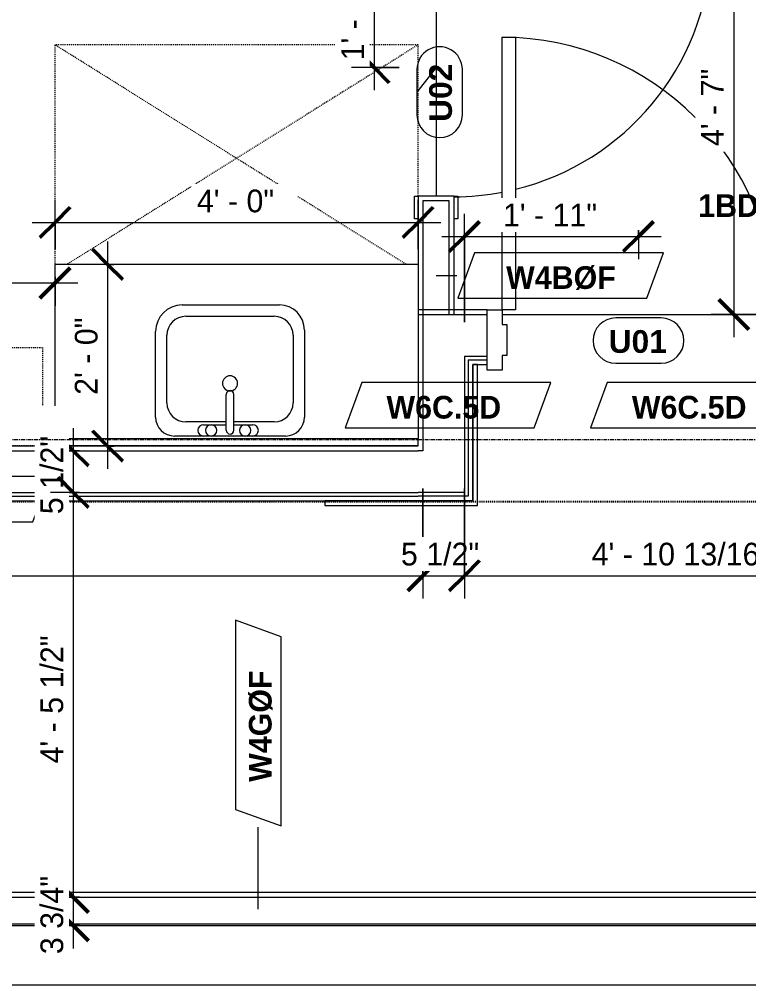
# Model space of a CAD drawing. Header units: inches. Extents: x -4058 to -1781, y 9814 to 12264.
# Drawn here: x -3385 to -3288.6, y 11775.2 to 11902.7 of the extents above; entities that cross this region are included whole.
import ezdxf

# ---------------------------------------------------------------- set-up
doc = ezdxf.new("R2010")
doc.units = ezdxf.units.IN
doc.header["$MEASUREMENT"] = 0
for name, pattern in [('Dash', [0.25, 0.125, -0.125]), ('Dash 3_32_', [0.1875, 0.09375, -0.09375]), ('Dash_2_', [0.25, 0.125, -0.125]), ('Grid Line 1_2_', [0.875, 0.5, -0.125, 0.125, -0.125])]:
    doc.linetypes.add(name, pattern=pattern)
for name, color, linetype, lineweight in [('0-1', 7, 'Continuous', 5), ('0-2', 7, 'Continuous', 9), ('A-ANNO-DIMS', 211, 'Continuous', 9), ('A-ANNO-DIMS-32', 211, 'Continuous', 9), ('A-AREA-IDEN', 2, 'Continuous', 9), ('A-DETL-1', 90, 'Dash 3_32_', 9), ('A-DOOR-1', 7, 'Continuous', 9), ('A-DOOR-2', 31, 'Continuous', 9), ('A-DOOR-FRAM-1', 7, 'Continuous', 9), ('A-DOOR-IDEN', 31, 'Continuous', 9), ('A-FLOR-2', 192, 'Continuous', 9), ('A-GENM', 5, 'Continuous', 9), ('A-GENM-2', 147, 'Dash', 9), ('A-WALL-1', 7, 'Continuous', 9), ('A-WALL-2', 113, 'Continuous', 9), ('A-WALL-IDEN', 211, 'Continuous', 9), ('I-WALL-3', 7, 'Continuous', 9), ('P-SANR-FIXT', 6, 'Continuous', 9), ('Q-CASE', 31, 'Continuous', 9), ('Q-CASE-3', 31, 'Dash', 9), ('S-GRID-1', 1, 'Grid Line 1_2_', 9)]:
    doc.layers.add(name, color=color, linetype=linetype, lineweight=lineweight)
doc.layers.add('0-3', color=250, linetype='Dash_2_')
doc.styles.add('Arial_B', font='arialbd.ttf', dxfattribs={"height": 3})
doc.styles.add('Century Gothic', font='ufonts.com_century-gothic.ttf', dxfattribs={"height": 3})
doc.styles.add('Century Gothic_B_1', font='GOTHICB.TTF', dxfattribs={"height": 3})
doc.dimstyles.new('THE_DIMENSION_STRING', dxfattribs={"dimscale": 12, "dimtxt": 3.132505, "dimasz": 0.333333, "dimexe": 0.25, "dimexo": 0.166667, "dimgap": 0.041667, "dimtad": 1, "dimdec": 4, "dimrnd": 0.0625, "dimzin": 3, "dimdsep": 46, "dimlunit": 4, "dimtxsty": 'Century Gothic', "dimblk1": 'OBLIQUE', "dimblk2": 'OBLIQUE', "dimsah": 1, "dimcen": 0.09, "dimdle": 0.25, "dimazin": 0, "dimtfac": 1, "dimtdec": 4, "dimtix": 1, "dimtmove": 0, "dimatfit": 3, "dimfxl": 1, "dimtvp": 1, "dimtfill": 1, "dimfrac": 2, "dimtolj": 1, "dimtzin": 0, "dimarcsym": 2})
doc.dimstyles.new('THE_DIMENSION_STRING_2', dxfattribs={"dimscale": 12, "dimtxt": 3.132505, "dimasz": 0.333333, "dimexe": 0.25, "dimexo": 0.166667, "dimgap": 0.041667, "dimtad": 1, "dimdec": 4, "dimrnd": 0.0625, "dimzin": 3, "dimdsep": 46, "dimlunit": 4, "dimtxsty": 'Century Gothic', "dimblk1": 'OBLIQUE', "dimblk2": 'OBLIQUE', "dimsah": 1, "dimcen": 0.09, "dimdle": 0.25, "dimazin": 0, "dimtfac": 1, "dimtdec": 4, "dimtix": 1, "dimtmove": 0, "dimatfit": 3, "dimfxl": 1, "dimtvp": 1, "dimtfill": 1, "dimfrac": 2, "dimtolj": 1, "dimtzin": 0, "dimarcsym": 2})
doc.dimstyles.new('THE_DIMENSION_STRING_3', dxfattribs={"dimscale": 12, "dimtxt": 3.132505, "dimasz": 0.333333, "dimexe": 0.25, "dimexo": 0.166667, "dimgap": 0.041667, "dimtad": 1, "dimdec": 4, "dimrnd": 0.0625, "dimzin": 3, "dimdsep": 46, "dimlunit": 4, "dimtxsty": 'Century Gothic', "dimblk1": 'OBLIQUE', "dimblk2": 'OBLIQUE', "dimsah": 1, "dimcen": 0.09, "dimdle": 0.25, "dimazin": 0, "dimtfac": 1, "dimtdec": 4, "dimtix": 1, "dimtmove": 0, "dimatfit": 3, "dimfxl": 1, "dimtvp": 1, "dimtfill": 1, "dimfrac": 2, "dimtolj": 1, "dimtzin": 0, "dimarcsym": 2})
doc.dimstyles.new('THE_DIMENSION_STRING_4', dxfattribs={"dimscale": 12, "dimtxt": 3.132505, "dimasz": 0.333333, "dimexe": 0.25, "dimexo": 0.166667, "dimgap": 0.041667, "dimtad": 1, "dimdec": 4, "dimrnd": 0.0625, "dimzin": 3, "dimdsep": 46, "dimlunit": 4, "dimtxsty": 'Century Gothic', "dimblk1": 'OBLIQUE', "dimblk2": 'OBLIQUE', "dimsah": 1, "dimcen": 0.09, "dimdle": 0.25, "dimazin": 0, "dimtfac": 1, "dimtdec": 4, "dimtix": 1, "dimtmove": 0, "dimatfit": 3, "dimfxl": 1, "dimtvp": 1, "dimtfill": 1, "dimfrac": 2, "dimtolj": 1, "dimtzin": 0, "dimarcsym": 2})

# ---------------------------------------------------------------- blocks, each defined once
blk = doc.blocks.new('HOLLOW METAL - UNIT DOOR-2191977-UNIT PLANS - 1ST FLOOR')
at = {"layer": 'A-DOOR-1'}
for p, q in [((16.25, -3.875), (18, -3.875)), ((16.25, -39.875), (16.25, -3.875)), ((18, -3.875), (18, -39.875)), ((18, -39.875), (16.25, -39.875))]:
    blk.add_line(p, q, dxfattribs=at)
blk.add_arc((18, -3.875), 36, 180, 270, dxfattribs=at)
at = {"layer": 'A-DOOR-FRAM-1'}
for p, q in [((-20, 4.125), (-18, 4.125)), ((-20, -3.875), (-20, 4.125)), ((-18, 4.125), (-18, 2.1875)), ((18, 4.125), (20, 4.125)), ((18, 2.1875), (18, 4.125)), ((20, 4.125), (20, -3.875)), ((-18, 2.1875), (-17.375, 2.1875)), ((-17.375, 2.1875), (-17.375, -1.9375)), ((17.375, 2.1875), (18, 2.1875)), ((17.375, -1.9375), (17.375, 2.1875)), ((-18, -1.9375), (-18, -3.875)), ((-17.375, -1.9375), (-18, -1.9375)), ((18, -1.9375), (17.375, -1.9375)), ((18, -3.875), (18, -1.9375)), ((-18, -3.875), (-20, -3.875)), ((20, -3.875), (18, -3.875))]:
    blk.add_line(p, q, dxfattribs=at)
blk = doc.blocks.new('CTR - 1st Phase - Common Walls_rvt-1-UNIT PLANS - 1ST FLOOR')
at = {"layer": 'A-WALL-1'}
for p, q in [((-3331.65, 11863.74), (-3331.65, 11845.74)), ((-3331.65, 11863.74), (-3326.15, 11863.74)), ((-3326.15, 11863.74), (-3325.02, 11863.74)), ((-3325.02, 11863.74), (-3323.15, 11863.74)), ((-3326.15, 11858.24), (-3326.15, 11840.24)), ((-3326.15, 11858.24), (-3325.65, 11858.24)), ((-3325.65, 11858.24), (-3325.02, 11858.24)), ((-3325.02, 11858.24), (-3323.15, 11858.24)), ((-3325.65, 11857.74), (-3325.65, 11839.74)), ((-3325.65, 11857.74), (-3325.02, 11857.74)), ((-3325.02, 11857.74), (-3323.15, 11857.74)), ((-3458.96, 11845.74), (-3332.27, 11845.74)), ((-3331.65, 11845.74), (-3332.27, 11845.74)), ((-3458.96, 11840.24), (-3332.27, 11840.24)), ((-3458.96, 11839.74), (-3332.27, 11839.74)), ((-3331.65, 11840.24), (-3332.27, 11840.24)), ((-3326.15, 11839.74), (-3332.27, 11839.74)), ((-3326.15, 11840.24), (-3331.65, 11840.24)), ((-3325.65, 11839.74), (-3326.15, 11839.74)), ((-3203.32, 11787.36), (-3458.96, 11787.36)), ((-3459.59, 11786.74), (-3203.32, 11786.74)), ((-3742.95, 11782.99), (-3203.32, 11782.99)), ((-3460.21, 11783.24), (-3203.32, 11783.24))]:
    blk.add_line(p, q, dxfattribs=at)
at = {"layer": 'I-WALL-3'}
for p, q in [((-3331.65, 11864.36), (-3332.27, 11864.36)), ((-3332.27, 11864.36), (-3332.27, 11847.37)), ((-3325.02, 11864.36), (-3331.65, 11864.36)), ((-3323.15, 11864.36), (-3325.02, 11864.36)), ((-3325.02, 11839.11), (-3325.02, 11857.11)), ((-3325.02, 11857.11), (-3323.15, 11857.11)), ((-3324.4, 11857.11), (-3325.02, 11857.11)), ((-3325.02, 11857.11), (-3325.02, 11839.11)), ((-3324.4, 11838.49), (-3324.4, 11857.11)), ((-3332.27, 11846.36), (-3420.59, 11846.36)), ((-3458.96, 11839.11), (-3332.27, 11839.11)), ((-3325.02, 11839.11), (-3344.62, 11839.11)), ((-3344.62, 11839.11), (-3344.62, 11838.49)), ((-3332.27, 11839.11), (-3325.65, 11839.11)), ((-3325.65, 11839.11), (-3325.02, 11839.11)), ((-3344.62, 11838.49), (-3325.02, 11838.49)), ((-3325.02, 11838.49), (-3324.4, 11838.49))]:
    blk.add_line(p, q, dxfattribs=at)
at = {"layer": '0-2', "rotation": 180}
blk.add_blockref('HOLLOW METAL - UNIT DOOR-2191977-UNIT PLANS - 1ST FLOOR', (-3303.15, 11860.49), dxfattribs=at)
blk = doc.blocks.new('CTR - 1st Phase - Structure_rvt-1-UNIT PLANS - 1ST FLOOR')
at = {"layer": 'A-WALL-1'}
for p, q in [((-3211.32, 11783.19), (-3747.32, 11783.19)), ((-3755.32, 11775.19), (-3211.32, 11775.19))]:
    blk.add_line(p, q, dxfattribs=at)
blk = doc.blocks.new('SWING - SINGLE - FLUSH - SWING - FLUSH - 2-10 x 6-8 - PRIVACY-4202130-UNIT PLANS - 1ST FLOOR')
at = {"layer": 'A-DOOR-2'}
for p, q in [((-20, 2.37), (-20, 2.87)), ((-20, 2.87), (-17, 2.87)), ((-17, 2.87), (-17, 2.37)), ((17, 2.37), (17, 2.87)), ((17, 2.87), (20, 2.87)), ((20, 2.87), (20, 2.37)), ((-17, 2.37), (-20, 2.37)), ((20, 2.37), (17, 2.37)), ((-20, -2.38), (-17, -2.38)), ((-20, -2.88), (-20, -2.38)), ((-17, -2.38), (-17, -2.88)), ((15, -2.38), (15, -36.38)), ((17, -2.38), (15, -2.38)), ((17, -2.38), (17, -36.38)), ((17, -2.38), (20, -2.38)), ((17, -2.88), (17, -2.38)), ((20, -2.38), (20, -2.88)), ((-17, -2.88), (-20, -2.88)), ((20, -2.88), (17, -2.88)), ((17, -36.38), (15, -36.38))]:
    blk.add_line(p, q, dxfattribs=at)
for start, end in [(180, 190.8112), (193.8205, 266.6343)]:
    blk.add_arc((17, -2.38), 34.07, start, end, dxfattribs=at)
blk = doc.blocks.new('M_Sink Vanity-Square - 500 x 440mm-1372835-UNIT PLANS - 1ST FLOOR')
at = {"layer": 'P-SANR-FIXT'}
for p, q in [((-5.72, 10.23), (7.14, 10.23)), ((-5.22, 8.73), (6.46, 8.73)), ((-9.22, -4.59), (-9.22, 6.73)), ((10.46, 6.91), (10.46, -4.59)), ((-7.72, -2.72), (-7.72, 6.23)), ((8.96, 6.23), (8.96, -2.72)), ((0.12, -6.33), (0.12, -1.59)), ((1.12, -6.33), (1.12, -1.59)), ((0.12, -5.22), (-5.22, -5.22)), ((-2.88, -5.59), (0.12, -5.59)), ((6.46, -5.22), (1.12, -5.22)), ((1.12, -5.59), (3.62, -5.59)), ((7.96, -7.09), (-6.72, -7.09)), ((3.62, -7.09), (-2.88, -7.09))]:
    blk.add_line(p, q, dxfattribs=at)
for centre, radius, start, end in [((-5.72, 6.73), 3.5, 90, 180), ((7.14, 6.91), 3.32, 360, 90), ((-5.22, 6.23), 2.5, 90, 180), ((6.46, 6.23), 2.5, 360, 90), ((0.62, -0.13), 1, 360, 180), ((0.62, -0.13), 1, 180, 0), ((0.62, -1.59), 0.5, 360, 180), ((-5.22, -2.72), 2.5, 180, 270), ((6.46, -2.72), 2.5, 270, 360), ((-6.72, -4.59), 2.5, 180, 270), ((7.96, -4.59), 2.5, 270, 0), ((-2.88, -6.34), 0.75, 90, 270), ((-1.88, -6.34), 0.75, 360, 180), ((-1.88, -6.34), 0.75, 180, 0), ((0.62, -6.33), 0.5, 180, 0), ((2.62, -6.34), 0.75, 0, 180), ((2.62, -6.34), 0.75, 180, 0), ((3.62, -6.34), 0.75, 270, 90)]:
    blk.add_arc(centre, radius, start, end, dxfattribs=at)
blk = doc.blocks.new('Bath Vanity - Bath Vanity 48_-V108-UNIT PLANS - 1ST FLOOR')
at = {"layer": 'Q-CASE'}
for p, q in [((24.74, 24), (-23.26, 24)), ((-23.26, 24), (-23.26, 1))]:
    blk.add_line(p, q, dxfattribs=at)
blk = doc.blocks.new('ADA Clearances - 30_x48_-V110-UNIT PLANS - 1ST FLOOR')
at = {"layer": 'A-GENM-2'}
for p, q in [((-14, -22.41), (15, 24)), ((15, 24), (-14, 24)), ((15, -24), (15, 24)), ((15, -24), (-14, 22.41)), ((-5, -24), (15, -24))]:
    blk.add_line(p, q, dxfattribs=at)
blk = doc.blocks.new('BATHROOM MIRROR - BATHROOM MIRROR 48_-3123886-UNIT PLANS - 1ST FLOOR')
at = {"layer": 'Q-CASE'}
for p, q in [((-23.26, -23), (24.74, -23)), ((-23.26, -23), (-23.26, -24)), ((24.74, -24), (-23.26, -24)), ((24.74, -24), (24.74, -23))]:
    blk.add_line(p, q, dxfattribs=at)
blk = doc.blocks.new('300 Series Wall Hung Cabinet_326 - 30_-2909953-UNIT PLANS - 1ST FLOOR')
at = {"layer": 'Q-CASE'}
for p, q in [((-2.01, 14.69), (-2.5, 14.69)), ((-2.5, 14.69), (-2.5, 13.19)), ((-2.01, 13.19), (-2.01, 14.69)), ((2.49, 14.69), (2, 14.69)), ((2, 14.69), (2, 13.19)), ((2.49, 13.19), (2.49, 14.69)), ((-2.01, 13.19), (-2.5, 13.19)), ((2.49, 13.19), (2, 13.19))]:
    blk.add_line(p, q, dxfattribs=at)
at = {"layer": 'Q-CASE-3'}
for p, q in [((-15, 0.19), (-15, 13.19)), ((-15, 13.19), (15, 13.19)), ((15, 13.19), (15, 0.19)), ((15, 0.19), (-15, 0.19))]:
    blk.add_line(p, q, dxfattribs=at)
blk = doc.blocks.new('DIMBLOCK206-UNIT PLANS - 1ST FLOOR')
at = {"layer": 'A-ANNO-DIMS-32'}
for p, q in [((-3380.27, 11872.36), (-3380.27, 11878.9)), ((-3332.27, 11872.36), (-3332.27, 11878.9)), ((-3383.27, 11875.9), (-3329.27, 11875.9)), ((-3380.27, 11875.9), (-3380.27, 11872.36)), ((-3332.27, 11875.9), (-3332.27, 11872.36))]:
    blk.add_line(p, q, dxfattribs=at)
at = {"layer": 'A-ANNO-DIMS-32', "lineweight": 50}
for p, q in [((-3380.27, 11875.9), (-3378.27, 11877.9)), ((-3332.27, 11875.9), (-3330.27, 11877.9)), ((-3380.27, 11875.9), (-3382.27, 11873.9)), ((-3332.27, 11875.9), (-3334.27, 11873.9))]:
    blk.add_line(p, q, dxfattribs=at)
at = {"layer": 'A-ANNO-DIMS-32', "color": 0, "insert": (-3361.52, 11880.24), "char_height": 3, "width": 12.5897, "attachment_point": 1, "line_spacing_factor": 0.984502, "style": 'Century Gothic', "bg_fill": 3, "box_fill_scale": 1.25, "bg_fill_color": 256, "bg_fill_true_color": 13158600, "bg_fill_transparency": 0}
blk.add_mtext('4\' - 0"', dxfattribs=at)
blk = doc.blocks.new('_Oblique')
at = {"color": 0, "linetype": 'ByBlock', "lineweight": -2}
blk.add_line((-0.5, -0.5), (0.5, 0.5), dxfattribs=at)
blk = doc.blocks.new('DIMBLOCK207-UNIT PLANS - 1ST FLOOR')
at = {"layer": 'A-ANNO-DIMS-32', "lineweight": 50}
for p, q in [((-3373.31, 11870.36), (-3375.31, 11872.36)), ((-3373.31, 11870.36), (-3371.31, 11868.36)), ((-3373.31, 11846.36), (-3375.31, 11848.36)), ((-3373.31, 11846.36), (-3371.31, 11844.36))]:
    blk.add_line(p, q, dxfattribs=at)
at = {"layer": 'A-ANNO-DIMS-32'}
for p, q in [((-3373.31, 11873.36), (-3373.31, 11843.36)), ((-3372.48, 11870.36), (-3376.31, 11870.36)), ((-3373.31, 11870.36), (-3372.48, 11870.36)), ((-3372.48, 11846.36), (-3376.31, 11846.36)), ((-3373.31, 11846.36), (-3372.48, 11846.36))]:
    blk.add_line(p, q, dxfattribs=at)
at = {"layer": 'A-ANNO-DIMS-32', "color": 0, "insert": (-3377.65, 11853.12), "char_height": 3, "width": 12.5897, "attachment_point": 1, "rotation": 90, "line_spacing_factor": 0.984502, "style": 'Century Gothic', "bg_fill": 3, "box_fill_scale": 1.25, "bg_fill_color": 256, "bg_fill_true_color": 13158600, "bg_fill_transparency": 0}
blk.add_mtext('2\' - 0"', dxfattribs=at)
blk = doc.blocks.new('DIMBLOCK288-UNIT PLANS - 1ST FLOOR')
at = {"layer": 'A-ANNO-DIMS-32', "lineweight": 50}
for p, q in [((-3416.46, 11867.9), (-3414.46, 11869.9)), ((-3380.27, 11867.9), (-3378.27, 11869.9)), ((-3416.46, 11867.9), (-3418.46, 11865.9)), ((-3380.27, 11867.9), (-3382.27, 11865.9))]:
    blk.add_line(p, q, dxfattribs=at)
at = {"layer": 'A-ANNO-DIMS-32'}
for p, q in [((-3416.46, 11868.73), (-3416.46, 11864.9)), ((-3416.46, 11867.9), (-3416.46, 11868.73)), ((-3380.27, 11868.73), (-3380.27, 11864.9)), ((-3380.27, 11867.9), (-3380.27, 11868.73)), ((-3419.46, 11867.9), (-3377.27, 11867.9))]:
    blk.add_line(p, q, dxfattribs=at)
at = {"layer": 'A-ANNO-DIMS-32', "color": 0, "insert": (-3405.88, 11866.32), "char_height": 3, "width": 18.0194, "attachment_point": 1, "line_spacing_factor": 0.984502, "style": 'Century Gothic', "bg_fill": 3, "box_fill_scale": 1.25, "bg_fill_color": 256, "bg_fill_true_color": 13158600, "bg_fill_transparency": 0}
blk.add_mtext('33" MIN', dxfattribs=at)
at = {"layer": 'A-ANNO-DIMS-32', "color": 0, "insert": (-3408.61, 11872.24), "char_height": 3, "width": 24.5827, "attachment_point": 1, "line_spacing_factor": 0.984502, "style": 'Century Gothic', "bg_fill": 3, "box_fill_scale": 1.25, "bg_fill_color": 256, "bg_fill_true_color": 13158600, "bg_fill_transparency": 0}
blk.add_mtext('3\' - 0 3/16"', dxfattribs=at)
blk = doc.blocks.new('Wall Tag - Arch Wall-3956453-UNIT PLANS - 1ST FLOOR')
at = {"layer": 'A-WALL-IDEN'}
for p, q in [((-0.3561, 0.0937), (-0.4244, -0.0937)), ((0.4244, 0.0937), (-0.3561, 0.0937)), ((0.3561, -0.0937), (0.4244, 0.0937)), ((-0.4244, -0.0937), (0.3561, -0.0937))]:
    blk.add_line(p, q, dxfattribs=at)
blk = doc.blocks.new('DIMBLOCK742-UNIT PLANS - 1ST FLOOR')
at = {"layer": 'A-ANNO-DIMS-32', "lineweight": 50}
for p, q in [((-3290.53, 11918.74), (-3292.53, 11920.74)), ((-3290.53, 11918.74), (-3288.53, 11916.74)), ((-3290.53, 11863.74), (-3292.53, 11865.74)), ((-3290.53, 11863.74), (-3288.53, 11861.74))]:
    blk.add_line(p, q, dxfattribs=at)
at = {"layer": 'A-ANNO-DIMS-32'}
for p, q in [((-3302.27, 11918.74), (-3287.53, 11918.74)), ((-3290.53, 11918.74), (-3302.27, 11918.74)), ((-3290.53, 11918.74), (-3290.53, 11860.74)), ((-3282.9, 11863.74), (-3293.53, 11863.74)), ((-3290.53, 11863.74), (-3282.9, 11863.74))]:
    blk.add_line(p, q, dxfattribs=at)
at = {"layer": 'A-ANNO-DIMS-32', "color": 0, "insert": (-3294.88, 11885.99), "char_height": 3, "width": 12.5897, "attachment_point": 1, "rotation": 90, "line_spacing_factor": 0.984502, "style": 'Century Gothic', "bg_fill": 3, "box_fill_scale": 1.25, "bg_fill_color": 256, "bg_fill_true_color": 13158600, "bg_fill_transparency": 0}
blk.add_mtext('4\' - 7"', dxfattribs=at)
blk = doc.blocks.new('DIMBLOCK747-UNIT PLANS - 1ST FLOOR')
at = {"layer": 'A-ANNO-DIMS-32', "lineweight": 50}
for p, q in [((-3338.08, 11918.74), (-3340.08, 11920.74)), ((-3338.08, 11918.74), (-3336.08, 11916.74)), ((-3338.08, 11896.36), (-3340.08, 11898.36)), ((-3338.08, 11896.36), (-3336.08, 11894.36))]:
    blk.add_line(p, q, dxfattribs=at)
at = {"layer": 'A-ANNO-DIMS-32'}
for p, q in [((-3337.25, 11918.74), (-3341.08, 11918.74)), ((-3338.08, 11918.74), (-3338.08, 11893.36)), ((-3338.08, 11918.74), (-3337.25, 11918.74)), ((-3334.77, 11896.36), (-3341.08, 11896.36)), ((-3338.08, 11896.36), (-3334.77, 11896.36))]:
    blk.add_line(p, q, dxfattribs=at)
at = {"layer": 'A-ANNO-DIMS-32', "color": 0, "insert": (-3342.42, 11897.31), "char_height": 3, "width": 24.5827, "attachment_point": 1, "rotation": 90, "line_spacing_factor": 0.984502, "style": 'Century Gothic', "bg_fill": 3, "box_fill_scale": 1.25, "bg_fill_color": 256, "bg_fill_true_color": 13158600, "bg_fill_transparency": 0}
blk.add_mtext('1\' - 10 3/8"', dxfattribs=at)
blk = doc.blocks.new('Door Tag - Type Mark-2601225-UNIT PLANS - 1ST FLOOR')
at = {"layer": 'A-DOOR-IDEN'}
for p, q in [((0.09375, 0.09375), (-0.09375, 0.09375)), ((-0.09375, -0.09375), (0.09375, -0.09375))]:
    blk.add_line(p, q, dxfattribs=at)
for centre, start, end in [((-0.09375, 0), 90, 270), ((0.09375, 0), 270, 90)]:
    blk.add_arc(centre, 0.09375, start, end, dxfattribs=at)
blk = doc.blocks.new('DIMBLOCK1088-UNIT PLANS - 1ST FLOOR')
at = {"layer": 'A-ANNO-DIMS-32'}
for p, q in [((-3331.65, 11840.74), (-3331.65, 11826.23)), ((-3331.65, 11829.23), (-3331.65, 11840.74)), ((-3463.21, 11829.23), (-3331.65, 11829.23)), ((-3460.21, 11830.06), (-3460.21, 11826.23)), ((-3460.21, 11829.23), (-3460.21, 11830.06))]:
    blk.add_line(p, q, dxfattribs=at)
at = {"layer": 'A-ANNO-DIMS-32', "lineweight": 50}
for p, q in [((-3460.21, 11829.23), (-3458.21, 11831.23)), ((-3331.65, 11829.23), (-3329.65, 11831.23)), ((-3460.21, 11829.23), (-3462.21, 11827.23)), ((-3331.65, 11829.23), (-3333.65, 11827.23))]:
    blk.add_line(p, q, dxfattribs=at)
at = {"layer": 'A-ANNO-DIMS-32', "color": 0, "insert": (-3407.34, 11833.58), "char_height": 3, "width": 27.387, "attachment_point": 1, "line_spacing_factor": 0.984502, "style": 'Century Gothic', "bg_fill": 3, "box_fill_scale": 1.25, "bg_fill_color": 256, "bg_fill_true_color": 13158600, "bg_fill_transparency": 0}
blk.add_mtext('10\' - 8 9/16"', dxfattribs=at)
blk = doc.blocks.new('DIMBLOCK1089-UNIT PLANS - 1ST FLOOR')
at = {"layer": 'A-ANNO-DIMS-32'}
for p, q in [((-3331.65, 11840.74), (-3331.65, 11826.23)), ((-3331.65, 11829.23), (-3331.65, 11840.74)), ((-3326.15, 11840.74), (-3326.15, 11826.23)), ((-3326.15, 11829.23), (-3326.15, 11840.74)), ((-3331.65, 11829.23), (-3326.15, 11829.23))]:
    blk.add_line(p, q, dxfattribs=at)
at = {"layer": 'A-ANNO-DIMS-32', "lineweight": 50}
for p, q in [((-3331.65, 11829.23), (-3329.65, 11831.23)), ((-3326.15, 11829.23), (-3324.15, 11831.23)), ((-3331.65, 11829.23), (-3333.65, 11827.23)), ((-3326.15, 11829.23), (-3328.15, 11827.23))]:
    blk.add_line(p, q, dxfattribs=at)
at = {"layer": 'A-ANNO-DIMS-32', "color": 0, "insert": (-3334.54, 11833.58), "char_height": 3, "width": 13.5444, "attachment_point": 1, "line_spacing_factor": 0.984502, "style": 'Century Gothic', "bg_fill": 3, "box_fill_scale": 1.25, "bg_fill_color": 256, "bg_fill_true_color": 13158600, "bg_fill_transparency": 0}
blk.add_mtext('5 1/2"', dxfattribs=at)
blk = doc.blocks.new('DIMBLOCK1090-UNIT PLANS - 1ST FLOOR')
at = {"layer": 'A-ANNO-DIMS-32'}
for p, q in [((-3326.15, 11840.74), (-3326.15, 11826.23)), ((-3326.15, 11829.23), (-3326.15, 11840.74)), ((-3267.36, 11840.74), (-3267.36, 11826.23)), ((-3267.36, 11829.23), (-3267.36, 11840.74)), ((-3326.15, 11829.23), (-3267.36, 11829.23))]:
    blk.add_line(p, q, dxfattribs=at)
at = {"layer": 'A-ANNO-DIMS-32', "lineweight": 50}
for p, q in [((-3326.15, 11829.23), (-3324.15, 11831.23)), ((-3267.36, 11829.23), (-3265.36, 11831.23)), ((-3326.15, 11829.23), (-3328.15, 11827.23)), ((-3267.36, 11829.23), (-3269.36, 11827.23))]:
    blk.add_line(p, q, dxfattribs=at)
at = {"layer": 'A-ANNO-DIMS-32', "color": 0, "insert": (-3309.33, 11833.58), "char_height": 3, "width": 30.1914, "attachment_point": 1, "line_spacing_factor": 0.984502, "style": 'Century Gothic', "bg_fill": 3, "box_fill_scale": 1.25, "bg_fill_color": 256, "bg_fill_true_color": 13158600, "bg_fill_transparency": 0}
blk.add_mtext('4\' - 10 13/16"', dxfattribs=at)
blk = doc.blocks.new('DIMBLOCK1095-UNIT PLANS - 1ST FLOOR')
at = {"layer": 'A-ANNO-DIMS-32'}
for p, q in [((-3326.15, 11862.74), (-3326.15, 11877.04)), ((-3303.15, 11874.87), (-3303.15, 11871.04)), ((-3303.15, 11874.04), (-3303.15, 11874.87)), ((-3329.15, 11874.04), (-3300.15, 11874.04)), ((-3326.15, 11874.04), (-3326.15, 11862.74))]:
    blk.add_line(p, q, dxfattribs=at)
at = {"layer": 'A-ANNO-DIMS-32', "lineweight": 50}
for p, q in [((-3326.15, 11874.04), (-3324.15, 11876.04)), ((-3303.15, 11874.04), (-3301.15, 11876.04)), ((-3326.15, 11874.04), (-3328.15, 11872.04)), ((-3303.15, 11874.04), (-3305.15, 11872.04))]:
    blk.add_line(p, q, dxfattribs=at)
at = {"layer": 'A-ANNO-DIMS-32', "color": 0, "insert": (-3321.06, 11878.39), "char_height": 3, "width": 15.394, "attachment_point": 1, "line_spacing_factor": 0.984502, "style": 'Century Gothic', "bg_fill": 3, "box_fill_scale": 1.25, "bg_fill_color": 256, "bg_fill_true_color": 13158600, "bg_fill_transparency": 0}
blk.add_mtext('1\' - 11"', dxfattribs=at)
blk = doc.blocks.new('DIMBLOCK1096-UNIT PLANS - 1ST FLOOR')
at = {"layer": 'A-ANNO-DIMS-32'}
for p, q in [((-3377.85, 11848.74), (-3377.85, 11840.24)), ((-3377.02, 11845.74), (-3380.85, 11845.74)), ((-3377.85, 11845.74), (-3377.02, 11845.74)), ((-3377.02, 11840.24), (-3380.85, 11840.24)), ((-3377.85, 11840.24), (-3377.02, 11840.24))]:
    blk.add_line(p, q, dxfattribs=at)
at = {"layer": 'A-ANNO-DIMS-32', "lineweight": 50}
for p, q in [((-3377.85, 11845.74), (-3379.85, 11847.74)), ((-3377.85, 11845.74), (-3375.85, 11843.74)), ((-3377.85, 11840.24), (-3379.85, 11842.24)), ((-3377.85, 11840.24), (-3375.85, 11838.24))]:
    blk.add_line(p, q, dxfattribs=at)
at = {"layer": 'A-ANNO-DIMS-32', "color": 0, "insert": (-3382.19, 11837.35), "char_height": 3, "width": 13.5444, "attachment_point": 1, "rotation": 90, "line_spacing_factor": 0.984502, "style": 'Century Gothic', "bg_fill": 3, "box_fill_scale": 1.25, "bg_fill_color": 256, "bg_fill_true_color": 13158600, "bg_fill_transparency": 0}
blk.add_mtext('5 1/2"', dxfattribs=at)
blk = doc.blocks.new('DIMBLOCK1097-UNIT PLANS - 1ST FLOOR')
at = {"layer": 'A-ANNO-DIMS-32', "lineweight": 50}
for p, q in [((-3377.85, 11840.24), (-3379.85, 11842.24)), ((-3377.85, 11840.24), (-3375.85, 11838.24)), ((-3377.85, 11786.74), (-3379.85, 11788.74)), ((-3377.85, 11786.74), (-3375.85, 11784.74))]:
    blk.add_line(p, q, dxfattribs=at)
at = {"layer": 'A-ANNO-DIMS-32'}
for p, q in [((-3377.02, 11840.24), (-3380.85, 11840.24)), ((-3377.85, 11840.24), (-3377.85, 11786.74)), ((-3377.85, 11840.24), (-3377.02, 11840.24)), ((-3377.02, 11786.74), (-3380.85, 11786.74)), ((-3377.85, 11786.74), (-3377.02, 11786.74))]:
    blk.add_line(p, q, dxfattribs=at)
at = {"layer": 'A-ANNO-DIMS-32', "color": 0, "insert": (-3382.19, 11804.42), "char_height": 3, "width": 21.7784, "attachment_point": 1, "rotation": 90, "line_spacing_factor": 0.984502, "style": 'Century Gothic', "bg_fill": 3, "box_fill_scale": 1.25, "bg_fill_color": 256, "bg_fill_true_color": 13158600, "bg_fill_transparency": 0}
blk.add_mtext('4\' - 5 1/2"', dxfattribs=at)
blk = doc.blocks.new('DIMBLOCK1098-UNIT PLANS - 1ST FLOOR')
at = {"layer": 'A-ANNO-DIMS-32', "lineweight": 50}
for p, q in [((-3377.85, 11786.74), (-3379.85, 11788.74)), ((-3377.85, 11786.74), (-3375.85, 11784.74)), ((-3377.85, 11782.99), (-3379.85, 11784.99)), ((-3377.85, 11782.99), (-3375.85, 11780.99))]:
    blk.add_line(p, q, dxfattribs=at)
at = {"layer": 'A-ANNO-DIMS-32'}
for p, q in [((-3377.02, 11786.74), (-3380.85, 11786.74)), ((-3377.85, 11786.74), (-3377.85, 11779.99)), ((-3377.85, 11786.74), (-3377.02, 11786.74)), ((-3377.02, 11782.99), (-3380.85, 11782.99)), ((-3377.85, 11782.99), (-3377.02, 11782.99))]:
    blk.add_line(p, q, dxfattribs=at)
at = {"layer": 'A-ANNO-DIMS-32', "color": 0, "insert": (-3382.19, 11779.22), "char_height": 3, "width": 13.5444, "attachment_point": 1, "rotation": 90, "line_spacing_factor": 0.984502, "style": 'Century Gothic', "bg_fill": 3, "box_fill_scale": 1.25, "bg_fill_color": 256, "bg_fill_true_color": 13158600, "bg_fill_transparency": 0}
blk.add_mtext('3 3/4"', dxfattribs=at)

msp = doc.modelspace()

# ---------------------------------------------------------------- linework, layer by layer
at = {"layer": '0-3'}
msp.add_line((-3131.38692, 11838.9894), (-3468.83421, 11838.9894), dxfattribs=at)
at = {"layer": 'A-DETL-1'}
msp.add_line((-3373.21928, 11845.7394), (-3368.96928, 11845.7394), dxfattribs=at)
at = {"layer": 'A-FLOR-2'}
for p, q in [((-3329.89874, 11913.3644), (-3329.89874, 11879.3644)), ((-3321.14874, 11863.7394), (-3285.14874, 11863.7394))]:
    msp.add_line(p, q, dxfattribs=at)
at = {"layer": 'A-WALL-2'}
for p, q in [((-3332.27374, 11879.3644), (-3332.27374, 11863.7394)), ((-3327.52374, 11879.3644), (-3332.27374, 11879.3644)), ((-3331.64874, 11878.7394), (-3331.64874, 11863.7394)), ((-3328.14874, 11878.7394), (-3331.64874, 11878.7394)), ((-3328.14874, 11863.7394), (-3328.14874, 11878.7394)), ((-3327.52374, 11863.7394), (-3327.52374, 11879.3644)), ((-3332.27374, 11863.7394), (-3327.52374, 11863.7394))]:
    msp.add_line(p, q, dxfattribs=at)
at = {"layer": 'A-WALL-IDEN'}
for p, q in [((-3329.89874, 11868.87245), (-3327.14874, 11868.87245)), ((-3353.39306, 11785.1769), (-3353.39306, 11796.02005))]:
    msp.add_line(p, q, dxfattribs=at)

# ---------------------------------------------------------------- block references
at = {"layer": '0-1'}
for name in ['CTR - 1st Phase - Structure_rvt-1-UNIT PLANS - 1ST FLOOR', 'CTR - 1st Phase - Common Walls_rvt-1-UNIT PLANS - 1ST FLOOR']:
    msp.add_blockref(name, (0, 0), dxfattribs=at)
at = {"layer": 'A-DOOR-2', "rotation": 90.00000000000081}
msp.add_blockref('SWING - SINGLE - FLUSH - SWING - FLUSH - 2-10 x 6-8 - PRIVACY-4202130-UNIT PLANS - 1ST FLOOR', (-3329.89874, 11896.3644), dxfattribs=at)
at = {"layer": 'A-GENM', "rotation": 89.99999999993801}
msp.add_blockref('ADA Clearances - 30_x48_-V110-UNIT PLANS - 1ST FLOOR', (-3356.27374, 11884.36899), dxfattribs=at)
at = {"layer": 'A-WALL-IDEN', "xscale": 31.99999999999999, "yscale": 31.99999999999999, "zscale": 31.99999999999999}
for p in [(-3328.31675, 11851.7394), (-3295.87999, 11851.7394), (-3394.58624, 11839.32138)]:
    msp.add_blockref('Wall Tag - Arch Wall-3956453-UNIT PLANS - 1ST FLOOR', p, dxfattribs=at)
at = {"layer": 'A-WALL-IDEN', "xscale": 31.99999999999999, "yscale": 31.99999999999999, "zscale": 31.99999999999999, "rotation": 89.99999999999955}
msp.add_blockref('Wall Tag - Arch Wall-3956453-UNIT PLANS - 1ST FLOOR', (-3353.39306, 11809.75176), dxfattribs=at)
at = {"layer": 'P-SANR-FIXT'}
msp.add_blockref('M_Sink Vanity-Square - 500 x 440mm-1372835-UNIT PLANS - 1ST FLOOR', (-3357.75322, 11854.76814), dxfattribs=at)
at = {"layer": 'Q-CASE'}
for name, p in [('Bath Vanity - Bath Vanity 48_-V108-UNIT PLANS - 1ST FLOOR', (-3357.01144, 11846.3644)), ('300 Series Wall Hung Cabinet_326 - 30_-2909953-UNIT PLANS - 1ST FLOOR', (-3396.91803, 11846.18149)), ('BATHROOM MIRROR - BATHROOM MIRROR 48_-3123886-UNIT PLANS - 1ST FLOOR', (-3357.01144, 11870.36899))]:
    msp.add_blockref(name, p, dxfattribs=at)

# ---------------------------------------------------------------- texts
at = {"layer": 'A-DOOR-IDEN', "insert": (-3330.80283, 11889.18251), "char_height": 3, "width": 9.393, "attachment_point": 1, "rotation": 90, "style": 'Arial_B'}
msp.add_mtext('U02', dxfattribs=at)
at = {"layer": 'A-WALL-IDEN', "char_height": 3, "attachment_point": 1, "style": 'Century Gothic_B_1'}
for s, insert, width in [('W4BØF', (-3320.63295, 11870.11999), 17.372), ('W6C.5D', (-3336.45236, 11852.98693), 19.594), ('W6C.5D', (-3304.01559, 11852.98693), 19.594)]:
    msp.add_mtext(s, dxfattribs=dict(at, insert=insert, width=width))
at = {"layer": 'A-WALL-IDEN', "insert": (-3354.6406, 11801.98781), "char_height": 3, "width": 18.685, "attachment_point": 1, "rotation": 90, "style": 'Century Gothic_B_1'}
msp.add_mtext('W4GØF', dxfattribs=at)

# ---------------------------------------------------------------- next in the draw order: dimensions: what is measured, and where the dimension line sits
at = {"layer": 'A-ANNO-DIMS'}
for base, p1, p2, angle, dimstyle, override, picture, middle in [((-3338.07717, 11896.3644), (-3335.24875, 11918.7394), (-3332.77374, 11896.3644), 90, 'THE_DIMENSION_STRING_3', {"dimpost": '<>', "dimfxl": 22.51147}, 'DIMBLOCK747-UNIT PLANS - 1ST FLOOR', (-3340.31885, 11907.5519)), ((-3290.5299, 11863.7394), (-3304.27374, 11918.7394), (-3280.89874, 11863.7394), 90, 'THE_DIMENSION_STRING_3', {"dimpost": '<>', "dimfxl": 59.761113}, 'DIMBLOCK742-UNIT PLANS - 1ST FLOOR', (-3292.60536, 11891.2394)), ((-3332.27374, 11875.89761), (-3380.27374, 11870.3644), (-3332.27374, 11870.3644), 0, 'THE_DIMENSION_STRING', {"dimpost": '<>', "dimfxl": 48}, 'DIMBLOCK206-UNIT PLANS - 1ST FLOOR', (-3356.27374, 11877.97307))]:
    dim = msp.add_linear_dim(base=base, p1=p1, p2=p2, angle=angle, dimstyle=dimstyle, override=override, dxfattribs=at)
    dim.commit()
    dim.dimension.update_dxf_attribs({"geometry": picture, "text_midpoint": middle})

# ---------------------------------------------------------------- next in the draw order: linework, layer by layer
at = {"layer": 'A-DOOR-IDEN'}
msp.add_line((-3329.89874, 11896.3644), (-3332.42298, 11893.1144), dxfattribs=at)

# ---------------------------------------------------------------- next in the draw order: block references
at = {"layer": 'A-DOOR-IDEN', "xscale": 31.99999999999999, "yscale": 31.99999999999999, "zscale": 31.99999999999999, "rotation": 89.99999999999955}
msp.add_blockref('Door Tag - Type Mark-2601225-UNIT PLANS - 1ST FLOOR', (-3329.42298, 11893.1144), dxfattribs=at)
at = {"layer": 'A-WALL-IDEN', "xscale": 31.99999999999999, "yscale": 31.99999999999999, "zscale": 31.99999999999999}
msp.add_blockref('Wall Tag - Arch Wall-3956453-UNIT PLANS - 1ST FLOOR', (-3313.41703, 11868.87245), dxfattribs=at)

# ---------------------------------------------------------------- next in the draw order: texts
at = {"layer": 'A-AREA-IDEN', "insert": (-3295.24647, 11879.62234), "char_height": 3, "width": 29.492, "attachment_point": 1, "style": 'Century Gothic_B_1'}
msp.add_mtext('1BD - ENTRY', dxfattribs=at)

# ---------------------------------------------------------------- next in the draw order: dimensions: what is measured, and where the dimension line sits
at = {"layer": 'A-ANNO-DIMS'}
dim = msp.add_linear_dim(base=(-3373.30504, 11846.3644), p1=(-3370.47661, 11870.3644), p2=(-3370.47661, 11846.3644), angle=90, dimstyle='THE_DIMENSION_STRING', override={"dimpost": '<>', "dimfxl": 24}, dxfattribs=at)
dim.commit()
dim.dimension.update_dxf_attribs({"geometry": 'DIMBLOCK207-UNIT PLANS - 1ST FLOOR', "text_midpoint": (-3375.3805, 11858.3644)})

# ---------------------------------------------------------------- next in the draw order: dimensions: what is measured, and where the dimension line sits
for base, p1, p2, override, picture, middle in [((-3303.14874, 11874.04296), (-3326.14874, 11860.7394), (-3303.14874, 11876.87139), {"dimpost": '<>', "dimfxl": 28.093436}, 'DIMBLOCK1095-UNIT PLANS - 1ST FLOOR', (-3314.64874, 11876.04296)), ((-3331.64874, 11829.23188), (-3460.21124, 11832.06031), (-3331.64874, 11842.7394), {"dimpost": '<>', "dimfxl": 129.005269}, 'DIMBLOCK1088-UNIT PLANS - 1ST FLOOR', (-3395.92999, 11831.47355))]:
    dim = msp.add_linear_dim(base=base, p1=p1, p2=p2, dimstyle='THE_DIMENSION_STRING_4', override=override, dxfattribs=at)
    dim.commit()
    dim.dimension.update_dxf_attribs({"geometry": picture, "text_midpoint": middle})
dim = msp.add_linear_dim(base=(-3380.27374, 11867.89761), p1=(-3416.46124, 11870.72604), p2=(-3380.27374, 11870.72604), text='<>\\X33" MIN', dimstyle='THE_DIMENSION_STRING_2', override={"dimpost": '<>', "dimfxl": 36.1875}, dxfattribs=at)
dim.commit()
dim.dimension.update_dxf_attribs({"geometry": 'DIMBLOCK288-UNIT PLANS - 1ST FLOOR', "text_midpoint": (-3398.36749, 11867.89761)})

# ---------------------------------------------------------------- next in the draw order: block references
at = {"layer": 'A-DOOR-IDEN', "xscale": 31.99999999999999, "yscale": 31.99999999999999, "zscale": 31.99999999999999}
msp.add_blockref('Door Tag - Type Mark-2601225-UNIT PLANS - 1ST FLOOR', (-3303.14874, 11860.28838), dxfattribs=at)

# ---------------------------------------------------------------- next in the draw order: texts
at = {"layer": 'A-DOOR-IDEN', "insert": (-3307.08062, 11861.66823), "char_height": 3, "width": 9.393, "attachment_point": 1, "style": 'Arial_B'}
msp.add_mtext('U01', dxfattribs=at)

# ---------------------------------------------------------------- next in the draw order: dimensions: what is measured, and where the dimension line sits
at = {"layer": 'A-ANNO-DIMS'}
dim = msp.add_linear_dim(base=(-3377.84728, 11840.2394), p1=(-3375.01886, 11845.7394), p2=(-3375.01886, 11840.2394), angle=90, dimstyle='THE_DIMENSION_STRING_4', override={"dimpost": '<>', "dimfxl": 5.5}, dxfattribs=at)
dim.commit()
dim.dimension.update_dxf_attribs({"geometry": 'DIMBLOCK1096-UNIT PLANS - 1ST FLOOR', "text_midpoint": (-3380.08896, 11842.9894)})
dim = msp.add_linear_dim(base=(-3326.14874, 11829.23188), p1=(-3331.64874, 11842.7394), p2=(-3326.14874, 11842.7394), dimstyle='THE_DIMENSION_STRING_4', override={"dimpost": '<>', "dimfxl": 5.5}, dxfattribs=at)
dim.commit()
dim.dimension.update_dxf_attribs({"geometry": 'DIMBLOCK1089-UNIT PLANS - 1ST FLOOR', "text_midpoint": (-3328.89874, 11831.47355)})

# ---------------------------------------------------------------- next in the draw order: linework, layer by layer
at = {"layer": 'S-GRID-1'}
msp.add_line((-1781.27288, 11847.1894), (-4041.7795, 11847.1894), dxfattribs=at)

# ---------------------------------------------------------------- next in the draw order: dimensions: what is measured, and where the dimension line sits
at = {"layer": 'A-ANNO-DIMS'}
dim = msp.add_linear_dim(base=(-3377.84728, 11786.7394), p1=(-3375.01886, 11840.2394), p2=(-3375.01886, 11786.7394), angle=90, dimstyle='THE_DIMENSION_STRING_4', override={"dimpost": '<>', "dimfxl": 53.5}, dxfattribs=at)
dim.commit()
dim.dimension.update_dxf_attribs({"geometry": 'DIMBLOCK1097-UNIT PLANS - 1ST FLOOR', "text_midpoint": (-3380.08896, 11813.4894)})
dim = msp.add_linear_dim(base=(-3267.36124, 11829.23188), p1=(-3326.14874, 11842.7394), p2=(-3267.36124, 11842.7394), dimstyle='THE_DIMENSION_STRING_4', override={"dimpost": '<>', "dimfxl": 58.7875}, dxfattribs=at)
dim.commit()
dim.dimension.update_dxf_attribs({"geometry": 'DIMBLOCK1090-UNIT PLANS - 1ST FLOOR', "text_midpoint": (-3296.75499, 11831.47355)})

# ---------------------------------------------------------------- next in the draw order: dimensions: what is measured, and where the dimension line sits
dim = msp.add_linear_dim(base=(-3377.84728, 11782.9894), p1=(-3375.01886, 11786.7394), p2=(-3375.01886, 11782.9894), angle=90, dimstyle='THE_DIMENSION_STRING_4', override={"dimpost": '<>', "dimfxl": 3.75}, dxfattribs=at)
dim.commit()
dim.dimension.update_dxf_attribs({"geometry": 'DIMBLOCK1098-UNIT PLANS - 1ST FLOOR', "text_midpoint": (-3380.08896, 11784.8644)})

doc.saveas('drawing.dxf')
